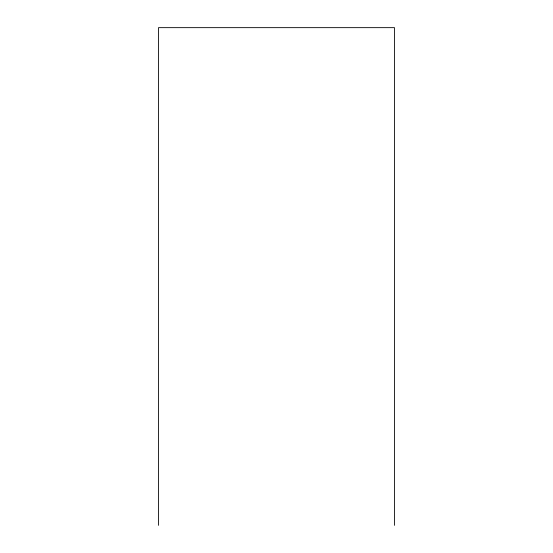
<?xml version="1.0" encoding="UTF-8"?>
<svg xmlns="http://www.w3.org/2000/svg" width="553" height="553" viewBox="0 0 553 553"><rect width="100%" height="100%" fill="white"/><g stroke="black" fill="none" stroke-linecap="round" stroke-linejoin="round"><path stroke-width="0.83" d="M394.496 525.35L394.496 27.65L158.504 27.65L158.504 525.35"/></g></svg>
